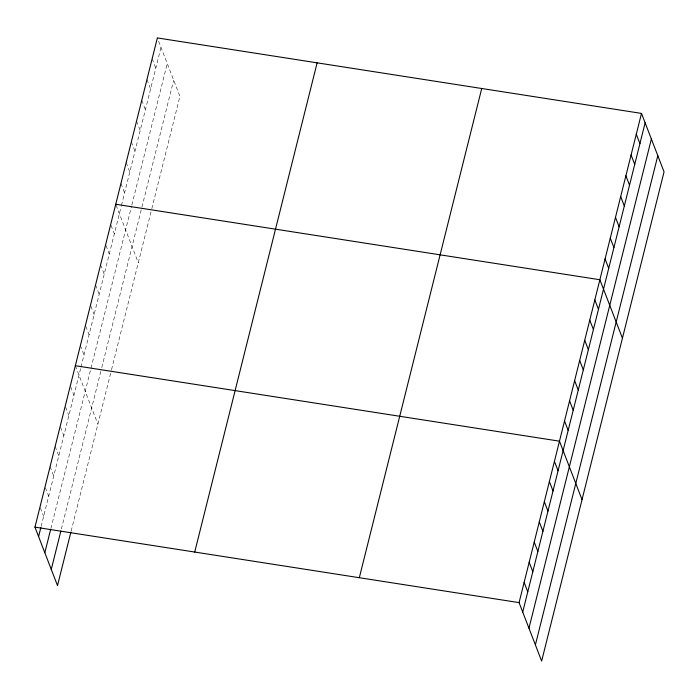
<?xml version="1.0" encoding="UTF-8"?>
<svg xmlns="http://www.w3.org/2000/svg" width="699" height="699" viewBox="0 0 699 699"><rect width="100%" height="100%" fill="white"/><g stroke="black" fill="none" stroke-linecap="round" stroke-linejoin="round"><path stroke-width="0.52" stroke-dasharray="3.5 2.62" d="M41.11 526.469L80.752 368.058M80.997 367.045L121.198 206.406M121.46 205.366L160.997 47.349M50.887 528.523L131.604 205.952M131.866 204.912L167.244 63.53M61.363 529.056L101.25 369.631M101.757 367.613L141.679 208.066M141.941 207.026L173.675 80.202M71.141 531.109L111.281 370.68M111.534 369.666L151.561 209.7M151.823 208.66L179.923 96.383L157.362 37.929M152.164 58.725L155.798 68.144M146.956 79.52L150.591 88.93M141.757 100.306L145.392 109.726M136.558 121.102L140.184 130.512M131.351 141.888L134.986 151.307M126.152 162.684L129.778 172.094M120.944 183.47L124.579 192.889M116.104 205.209L138.297 262.71M111.054 225.384L114.33 233.859M106.012 245.567L109.28 254.043M100.595 264.807L104.23 274.218M95.545 284.982L99.179 294.401M90.861 306.11L94.129 314.576M85.811 326.284L89.079 334.76M80.394 345.524L84.029 354.943M75.343 365.708L97.904 424.153M70.66 386.827L73.928 395.302M65.61 407.001L68.878 415.477M60.56 427.185L63.827 435.66M55.151 446.425L58.786 455.844M50.101 466.6L53.736 476.019M45.409 487.727L48.685 496.203M40.367 507.902L43.635 516.378"/><path stroke-width="1.05" d="M70.887 532.114L57.501 585.596L34.95 527.142L157.362 37.929L641.499 113.404L664.05 171.858L541.638 661.071L519.077 602.617L641.499 113.404M38.585 536.561L40.857 527.483M44.823 552.743L50.634 529.536M51.263 569.414L60.857 531.074M194.715 552.053L317.128 62.84M359.321 577.715L481.733 88.502M522.712 612.036L645.133 122.823M528.96 628.218L651.372 139.005M535.39 644.889L657.803 155.676M115.746 204.265L599.873 279.74L622.433 338.185M75.343 365.708L559.48 441.174L582.031 499.628M34.95 527.142L519.077 602.617M636.291 134.199L639.926 143.618M631.092 154.986L634.727 164.405M625.885 175.781L629.519 185.2M620.686 196.576L624.321 205.987M615.487 217.363L619.113 226.782M610.279 238.158L613.914 247.568M605.081 258.945L608.715 268.364M594.823 299.915L598.458 309.334M589.773 320.098L593.407 329.517M584.722 340.282L588.357 349.692M579.681 360.457L583.307 369.876M574.63 380.64L578.256 390.051M569.58 400.815L573.215 410.234M564.53 420.999L568.165 430.418M554.429 461.357L558.064 470.776M549.379 481.541L553.014 490.951M544.329 501.716L547.964 511.135M539.279 521.9L542.913 531.31M534.228 542.074L537.863 551.494M529.178 562.258L532.813 571.677M524.128 582.433L527.762 591.852"/></g></svg>
